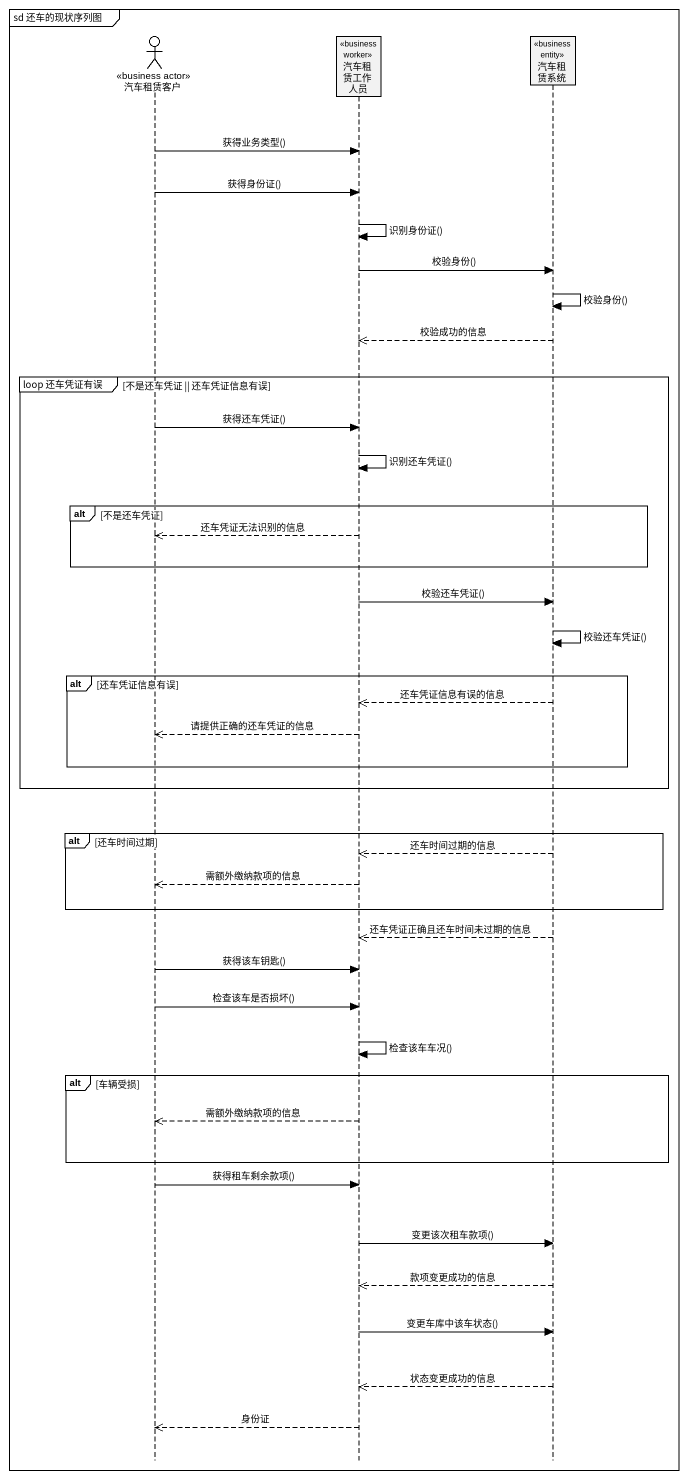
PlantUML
@startuml
mainframe sd 还车的现状序列图
hide footbox
actor 汽车租赁客户 <<business actor>>
participant 汽车租赁工作人员 <<business worker>>
participant 汽车租赁系统 <<business entity>>

汽车租赁客户 -> 汽车租赁工作人员 : 获得业务类型()
汽车租赁客户 -> 汽车租赁工作人员 : 获得身份证()
汽车租赁工作人员 -> 汽车租赁工作人员 : 识别身份证()
汽车租赁工作人员 -> 汽车租赁系统 : 校验身份()
汽车租赁系统 -> 汽车租赁系统 : 校验身份()
汽车租赁系统 -->> 汽车租赁工作人员 : 校验成功的信息
group loop 还车凭证有误 [不是还车凭证 || 还车凭证信息有误]
  汽车租赁客户 -> 汽车租赁工作人员 : 获得还车凭证()
  汽车租赁工作人员 -> 汽车租赁工作人员 : 识别还车凭证()
  alt 不是还车凭证
    汽车租赁工作人员 -->> 汽车租赁客户 : 还车凭证无法识别的信息
  end
  汽车租赁工作人员 -> 汽车租赁系统 : 校验还车凭证()
  汽车租赁系统 -> 汽车租赁系统 : 校验还车凭证()
  alt 还车凭证信息有误
    汽车租赁系统 -->> 汽车租赁工作人员 : 还车凭证信息有误的信息
    汽车租赁工作人员 -->> 汽车租赁客户 : 请提供正确的还车凭证的信息
  end
end
alt 还车时间过期
  汽车租赁系统 -->> 汽车租赁工作人员 : 还车时间过期的信息
  汽车租赁工作人员 -->> 汽车租赁客户 : 需额外缴纳款项的信息
end
汽车租赁系统 -->> 汽车租赁工作人员 : 还车凭证正确且还车时间未过期的信息
汽车租赁客户 -> 汽车租赁工作人员 : 获得该车钥匙()
汽车租赁客户 -> 汽车租赁工作人员 : 检查该车是否损坏()
汽车租赁工作人员 -> 汽车租赁工作人员 : 检查该车车况()
alt 车辆受损
  汽车租赁工作人员 -->> 汽车租赁客户 : 需额外缴纳款项的信息
end
汽车租赁客户 -> 汽车租赁工作人员 : 获得租车剩余款项()
汽车租赁工作人员 -> 汽车租赁系统 : 变更该次租车款项()
汽车租赁系统 -->> 汽车租赁工作人员 : 款项变更成功的信息
汽车租赁工作人员 -> 汽车租赁系统 : 变更车库中该车状态()
汽车租赁系统 -->> 汽车租赁工作人员 : 状态变更成功的信息
汽车租赁工作人员 -->> 汽车租赁客户 : 身份证
@enduml
